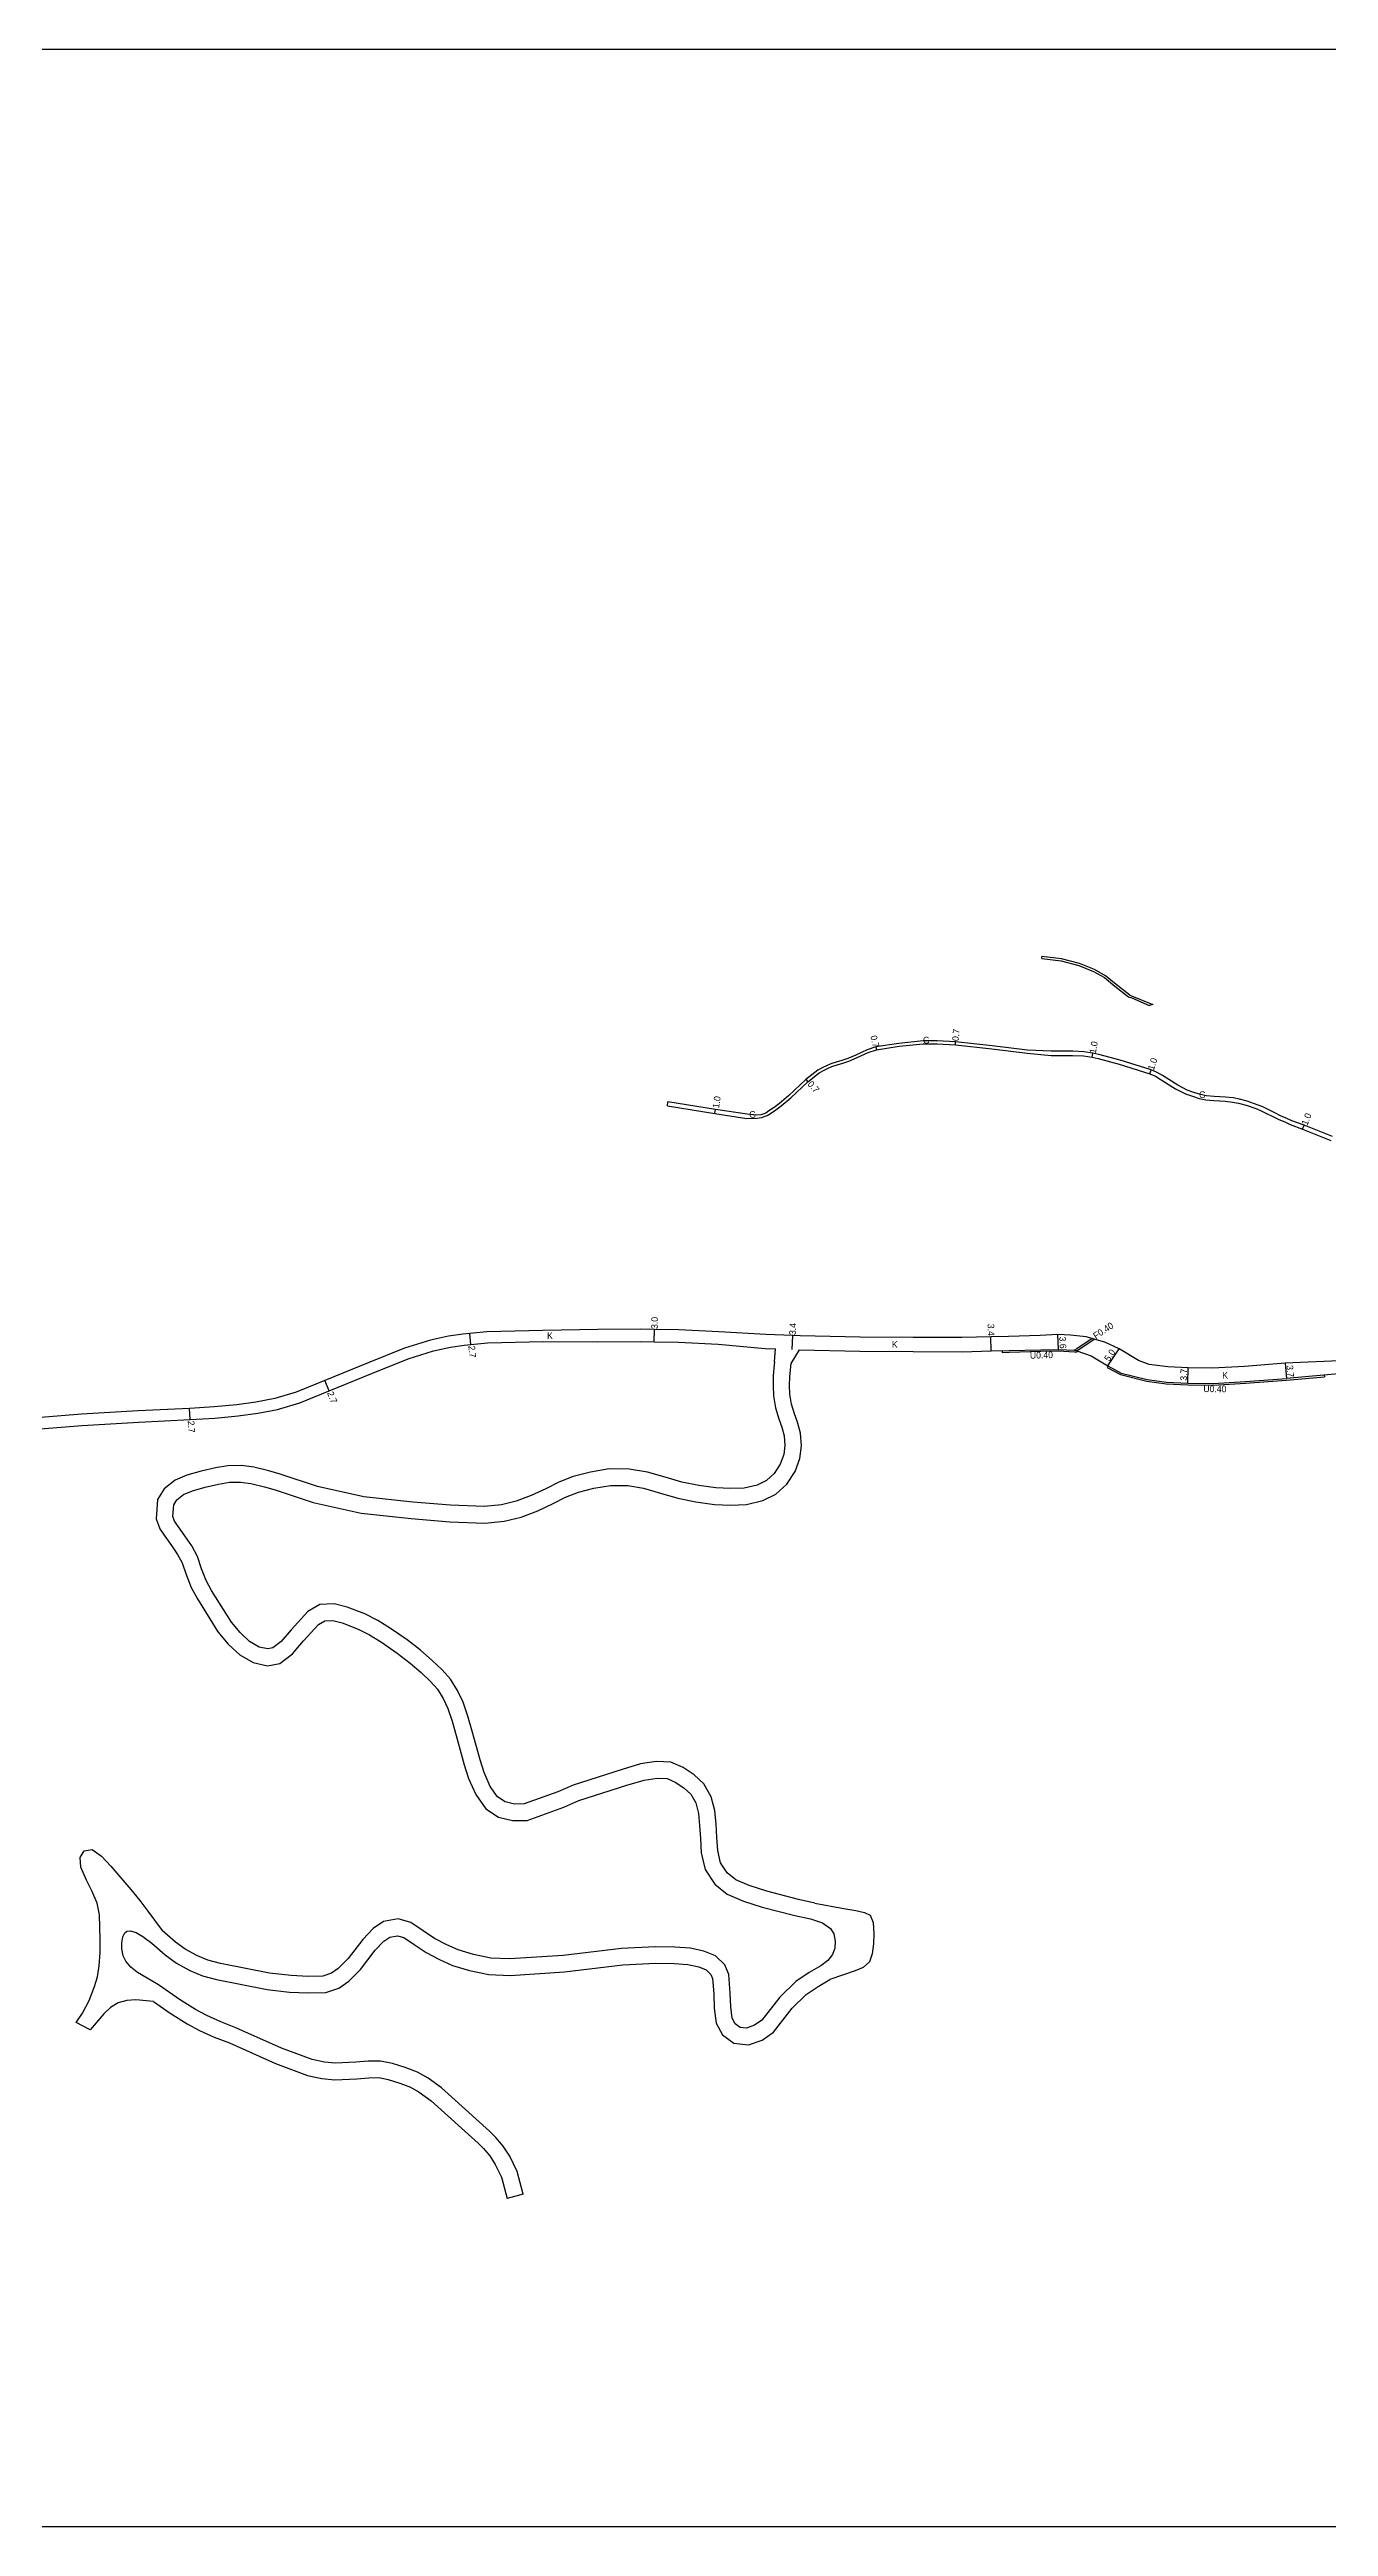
# Model space of a CAD drawing. Header units: metres. Extents: x 0 to 2400, y -93000 to -90000.
# Drawn here: x 1084 to 1394, y -93000 to -92400 of the extents above; entities that cross this region are included whole.
import ezdxf

# ---------------------------------------------------------------- set-up
doc = ezdxf.new("R2010")
doc.units = ezdxf.units.M
doc.header["$LTSCALE"] = 2.5
for name, color, linetype in [('側溝・桝', 7, 'Continuous'), ('図郭', 7, 'Continuous'), ('幅員', 7, 'Continuous'), ('舗装', 7, 'Continuous'), ('道路', 7, 'Continuous')]:
    doc.layers.add(name, color=color, linetype=linetype)
doc.styles.get("Standard").update_dxf_attribs({"font": ''})
doc.styles.get('Standard').set_extended_font_data('@MS PGothic')

msp = doc.modelspace()

# ---------------------------------------------------------------- linework, layer by layer
at = {"layer": '側溝・桝'}
for points in [[(1314.93, -92715.19), (1314.94, -92715.59)], [(1314.94, -92715.59), (1316.61, -92715.54), (1324.27, -92715.34), (1328.59, -92715.26), (1332.44, -92715.47), (1332.59, -92715.48), (1332.86, -92715.57), (1332.95, -92715.6)], [(1336.7, -92712.26), (1333.02, -92714.7), (1332.46, -92715.07)], [(1333.08, -92715.23), (1332.95, -92715.6)], [(1332.99, -92715.19), (1337.21, -92712.4)], [(1340.59, -92718.9), (1340.4, -92719.25)], [(1340.4, -92719.25), (1343.59, -92720.99), (1349.99, -92722.6), (1354.67, -92723.22), (1359.9, -92723.46), (1366.02, -92723.51), (1373.89, -92723.08), (1383.81, -92722.32), (1392.99, -92721.49)], [(1392.96, -92721.09), (1392.99, -92721.49)]]:
    msp.add_lwpolyline(points, dxfattribs=at)
at = {"layer": '図郭'}
msp.add_lwpolyline([(800, -93000), (1600, -93000), (1600, -92400), (800, -92400)], close=True, dxfattribs=at)
at = {"layer": '幅員'}
for points in [[(1284.36, -92641.6), (1284.52, -92642.28)], [(1303.62, -92641.09), (1303.67, -92640.39)], [(1336.7, -92644.08), (1336.87, -92643.1)], [(1267.41, -92649.49), (1267.87, -92650.02)], [(1350.7, -92648.13), (1351.01, -92647.18)], [(1245.35, -92657.73), (1245.51, -92656.74)], [(1387.72, -92661.53), (1388.08, -92660.59)], [(1186.26, -92713.68), (1186, -92710.99)], [(1230.65, -92713.02), (1230.71, -92710.02)], [(1264.05, -92714.93), (1264.2, -92711.53)], [(1312.3, -92715.25), (1312.21, -92711.85)], [(1328.6, -92714.86), (1328.46, -92711.26)], [(1340.54, -92718.87), (1343.29, -92714.7)], [(1151.9, -92724.95), (1150.9, -92722.44)], [(1359.91, -92723.06), (1360.01, -92719.36)], [(1383.5, -92718.24), (1383.78, -92721.93)], [(1118.28, -92731.85), (1118.12, -92729.16)]]:
    msp.add_lwpolyline(points, dxfattribs=at)
at = {"layer": '道路'}
for points in [[(1324.51, -92620.2), (1324.57, -92619.7)], [(1324.51, -92620.2), (1329.25, -92620.77), (1333.53, -92621.9), (1337.06, -92623.31), (1339.72, -92624.8), (1342.26, -92626.87), (1345.57, -92629.43)], [(1345.87, -92629.03), (1342.57, -92626.48), (1340, -92624.38), (1337.27, -92622.86), (1333.68, -92621.43), (1329.35, -92620.28), (1324.57, -92619.7)], [(1345.57, -92629.43), (1346.32, -92629.75), (1350.55, -92631.58)], [(1345.87, -92629.03), (1351.43, -92631.29)], [(1351.43, -92631.29), (1350.55, -92631.58)], [(1321.08, -92642.41), (1312.49, -92641.34), (1303.67, -92640.39), (1299.23, -92640.13), (1295.8, -92640.16), (1289.9, -92640.75), (1284.36, -92641.6), (1282.26, -92642.29), (1279.5, -92643.56), (1277.52, -92644.38), (1276.11, -92644.9), (1274.76, -92645.31), (1273.47, -92645.69), (1272.35, -92646.16), (1271.52, -92646.6), (1270.25, -92647.25), (1267.41, -92649.49), (1263.28, -92653.38), (1260.98, -92655.31), (1259.7, -92656.29), (1258.45, -92657.1), (1257.69, -92657.61), (1256.47, -92658.02), (1255.49, -92658.13)], [(1255.49, -92658.84), (1256.62, -92658.71), (1258, -92658.24), (1258.84, -92657.69), (1260.1, -92656.86), (1261.42, -92655.85), (1263.74, -92653.91), (1267.87, -92650.02), (1270.63, -92647.84), (1271.84, -92647.22), (1272.65, -92646.8), (1273.71, -92646.35), (1274.96, -92645.98), (1276.33, -92645.56), (1277.77, -92645.03), (1279.78, -92644.2), (1282.51, -92642.94), (1284.52, -92642.28), (1289.99, -92641.44), (1295.84, -92640.86), (1299.21, -92640.83), (1303.62, -92641.09), (1312.41, -92642.04), (1321, -92643.11)], [(1321, -92643.11), (1326.8, -92643.64), (1332.01, -92643.65), (1334.63, -92643.79), (1336.7, -92644.08), (1338.16, -92644.38), (1343.27, -92645.74), (1350.7, -92648.13), (1352.07, -92648.68), (1353.23, -92649.39), (1356.95, -92651.75), (1359.32, -92652.96), (1361.03, -92653.57), (1362.69, -92654.07), (1364.28, -92654.42), (1366.25, -92654.59), (1368.97, -92654.77), (1370.73, -92654.95), (1372.17, -92655.24), (1374.07, -92655.72)], [(1374.31, -92654.75), (1372.39, -92654.26), (1370.88, -92653.96), (1369.05, -92653.78), (1366.33, -92653.6), (1364.43, -92653.43), (1362.94, -92653.1), (1361.35, -92652.62), (1359.72, -92652.04), (1357.45, -92650.88), (1353.76, -92648.54), (1352.52, -92647.79), (1351.01, -92647.18), (1343.56, -92644.78), (1338.39, -92643.41), (1336.87, -92643.1), (1334.73, -92642.79), (1332.04, -92642.65), (1326.84, -92642.64), (1321.08, -92642.41)], [(1233.84, -92655.91), (1233.99, -92654.92)], [(1233.84, -92655.91), (1245.35, -92657.73), (1253.11, -92658.92), (1255.49, -92658.84)], [(1255.49, -92658.13), (1253.21, -92657.92), (1245.51, -92656.74), (1233.99, -92654.92)], [(1374.07, -92655.72), (1376.6, -92656.61), (1377.65, -92657.06), (1378.97, -92657.69), (1380.35, -92658.37), (1381.96, -92659.21), (1383.37, -92659.78), (1384.72, -92660.4), (1387.72, -92661.53), (1394.59, -92664.24)], [(1394.96, -92663.31), (1388.08, -92660.59), (1385.1, -92659.48), (1383.76, -92658.86), (1382.38, -92658.31), (1380.8, -92657.48), (1379.4, -92656.79), (1378.07, -92656.15), (1376.96, -92655.68), (1374.31, -92654.75)], [(1439.58, -92699.02), (1436.81, -92709.56), (1437.2, -92709.61), (1435.72, -92721.91), (1435.32, -92721.86), (1435.13, -92722.43), (1432.64, -92721.45), (1431.46, -92721.17), (1430.29, -92720.98), (1429.16, -92720.85), (1428.09, -92720.83), (1426.9, -92720.85), (1424.17, -92721.34), (1423.87, -92721.38), (1423.36, -92721.45), (1421.61, -92721.69), (1418.3, -92721.64), (1414.48, -92720.84), (1407.94, -92719.07), (1405.64, -92718.53), (1403.97, -92718.22), (1402.35, -92717.99), (1398.39, -92717.6), (1383.5, -92718.24)], [(1203.71, -92710.27), (1190.13, -92710.6), (1186, -92710.99), (1184.27, -92711.15), (1180.8, -92711.67), (1176.46, -92712.65), (1170.15, -92714.61), (1161.4, -92718.13), (1150.9, -92722.44), (1143.9, -92725.23), (1138.78, -92726.79), (1134.18, -92727.63), (1129.59, -92728.28), (1124.04, -92728.81), (1118.12, -92729.16), (1105.66, -92729.79), (1091.9, -92730.58), (1069.28, -92732.45)], [(1246.27, -92710.6), (1236.62, -92710.13), (1230.71, -92710.02), (1227.33, -92709.96), (1216.99, -92710.07), (1203.71, -92710.27)], [(1324.17, -92711.54), (1316.51, -92711.75), (1312.21, -92711.85), (1305.23, -92712.03), (1293.4, -92712.01), (1280.53, -92711.9), (1265.98, -92711.61), (1264.2, -92711.53), (1257.69, -92711.24), (1246.27, -92710.6)], [(1350.56, -92718.54), (1348, -92717.59), (1343.29, -92714.7), (1339.77, -92713.12), (1337.21, -92712.4), (1336.7, -92712.26), (1335.28, -92711.86), (1331.48, -92711.39), (1328.46, -92711.26), (1324.17, -92711.54)], [(1069.63, -92735.12), (1092.08, -92733.27), (1105.8, -92732.48), (1118.28, -92731.85), (1124.25, -92731.5), (1129.9, -92730.96), (1134.62, -92730.3), (1139.42, -92729.42), (1144.79, -92727.78), (1151.9, -92724.95), (1162.41, -92720.63), (1171.05, -92717.15), (1177.16, -92715.26), (1181.3, -92714.33), (1184.6, -92713.84), (1186.26, -92713.68), (1190.29, -92713.3), (1203.78, -92712.97)], [(1259.83, -92717.85), (1259.66, -92719.4), (1259.47, -92721.27), (1259.43, -92723.71), (1259.56, -92726.13), (1260, -92729.05), (1260.83, -92731.72), (1261.54, -92733.71), (1262.15, -92735.85), (1262.33, -92738.15), (1262.04, -92740.33), (1261.18, -92742.68), (1259.75, -92744.9), (1257.82, -92746.61), (1255.57, -92747.73), (1252.45, -92748.48), (1249.17, -92748.59), (1245.61, -92748.43), (1241.45, -92747.87), (1237.36, -92747.02), (1233.29, -92745.83), (1228.99, -92744.6), (1224.62, -92743.85), (1219.75, -92743.84), (1215.21, -92744.58), (1211.06, -92745.68), (1207.54, -92747.05), (1204.38, -92748.65), (1200.89, -92750.3), (1197.24, -92751.66), (1193.63, -92752.51), (1189.49, -92752.96), (1181.35, -92752.63), (1172.16, -92751.88), (1160.31, -92750.56), (1149.1, -92748.1), (1140.07, -92745.1), (1137.28, -92744.29), (1133.67, -92743.41), (1130.71, -92743), (1127.41, -92743.05), (1124.37, -92743.58), (1120.92, -92744.33), (1117.47, -92745.36), (1114.58, -92746.58), (1111.98, -92748.62), (1110.36, -92751.23), (1110.01, -92755.95), (1110.88, -92758.35), (1112.13, -92760.15), (1113.71, -92762.34), (1115.22, -92764.53), (1116.31, -92766.6), (1117.26, -92769.41), (1118.47, -92772.54), (1120.01, -92775.29), (1124.99, -92783.32), (1127.45, -92786.25), (1130.26, -92788.84), (1133.51, -92790.74), (1136.97, -92791.52), (1139.98, -92790.92), (1143.08, -92788.6), (1145.7, -92785.48), (1149.32, -92781.52), (1150.84, -92780.65), (1152.77, -92780.55), (1155.06, -92781.11), (1158.93, -92782.61), (1161.71, -92784.02), (1164.58, -92785.83), (1168.43, -92788.49), (1171.53, -92790.87), (1174.2, -92793.18), (1176.46, -92795.31), (1178.13, -92797.17), (1179.5, -92799.4), (1180.63, -92801.85), (1181.73, -92804.91), (1182.72, -92808.42), (1184.65, -92815.47), (1185.71, -92818.8), (1187.43, -92822.73), (1189.87, -92826.19), (1192.91, -92828.15), (1196.34, -92829.03), (1199.86, -92828.97), (1205.25, -92827.03), (1208.8, -92825.78), (1212.42, -92824.14), (1224.04, -92820.46), (1228.21, -92819.2), (1231.34, -92818.73), (1233.8, -92818.83), (1235.74, -92819.67), (1237.87, -92821.1), (1239.52, -92822.64), (1240.7, -92824.73), (1241.36, -92827.29), (1241.65, -92830.18), (1241.83, -92833.39), (1242.06, -92836.83), (1243.03, -92840.89), (1245.33, -92844.38), (1248.3, -92846.86), (1252.3, -92848.53), (1256.82, -92849.96), (1264.7, -92852.04), (1268.51, -92852.85), (1271.42, -92853.81), (1273.37, -92855.19), (1274.19, -92856.47), (1274.5, -92858.2), (1274.41, -92859.92), (1273.85, -92861.46), (1272.73, -92862.88), (1271, -92864.16), (1268.2, -92865.85), (1264.95, -92868), (1261.05, -92871.75), (1256.76, -92877.33), (1254.97, -92878.6), (1253.03, -92879.28), (1251.45, -92879.1), (1250.25, -92878.24), (1249.53, -92876.88), (1249.18, -92874.13), (1249.06, -92870.8), (1248.75, -92866.3), (1247.75, -92863.96), (1245.49, -92861.79), (1242.66, -92860.62), (1239.39, -92859.89), (1235.66, -92859.64), (1230.88, -92859.59), (1222.71, -92859.98), (1208.58, -92861.66), (1195.68, -92862.52), (1191.06, -92862.31), (1186.91, -92861.46), (1183.18, -92860.36), (1180.39, -92859.1), (1177.44, -92857.55), (1174.72, -92855.73), (1171.74, -92853.7), (1168.66, -92852.78), (1165.1, -92853.44), (1162.59, -92855.13), (1160.05, -92857.84), (1156.49, -92862.41), (1154.11, -92864.81), (1152.46, -92865.99), (1150.4, -92866.66), (1146.86, -92866.77), (1142.68, -92866.57), (1137.49, -92865.96), (1125.57, -92863.63), (1122.54, -92862.8), (1119.87, -92861.73), (1117.07, -92860.19), (1114.67, -92858.44), (1111.47, -92855.64)], [(1203.78, -92712.97), (1217.01, -92713.07), (1227.32, -92712.96), (1230.65, -92713.02), (1236.52, -92713.12), (1246.12, -92713.6)], [(1246.12, -92713.6), (1257.51, -92714.64), (1260.05, -92714.75)], [(1259.83, -92717.85), (1260.05, -92714.75)], [(1263.8, -92718.28), (1265.87, -92715.01)], [(1265.87, -92715.01), (1280.48, -92715.3), (1293.38, -92715.41), (1305.28, -92715.43), (1312.3, -92715.25), (1316.6, -92715.14), (1324.27, -92714.94)], [(1324.27, -92714.94), (1328.6, -92714.86), (1332.46, -92715.07), (1332.67, -92715.08), (1332.99, -92715.19), (1336.51, -92716.45), (1340.54, -92718.87), (1343.73, -92720.61), (1350.07, -92722.2)], [(1269.55, -92848.99), (1265.62, -92848.15), (1257.94, -92846.12), (1253.68, -92844.77), (1250.39, -92843.4), (1248.34, -92841.69), (1246.75, -92839.28), (1246.03, -92836.23), (1245.82, -92833.14), (1245.64, -92829.87), (1245.31, -92826.59), (1244.44, -92823.22), (1242.7, -92820.13), (1240.36, -92817.96), (1237.67, -92816.14), (1234.7, -92814.87), (1231.13, -92814.72), (1227.33, -92815.29), (1222.86, -92816.63), (1210.99, -92820.4), (1207.31, -92822.07), (1203.91, -92823.26), (1199.12, -92824.98), (1196.81, -92825.02), (1194.53, -92824.44), (1192.69, -92823.25), (1190.93, -92820.75), (1189.46, -92817.39), (1188.49, -92814.33), (1186.57, -92807.35), (1185.55, -92803.7), (1184.34, -92800.33), (1183.04, -92797.51), (1181.35, -92794.77), (1179.32, -92792.51), (1176.88, -92790.22), (1174.07, -92787.77), (1170.79, -92785.26), (1166.78, -92782.49), (1163.68, -92780.54), (1160.56, -92778.95), (1156.26, -92777.29), (1153.15, -92776.53), (1149.69, -92776.7), (1146.79, -92778.36), (1142.69, -92782.84), (1140.31, -92785.67), (1138.31, -92787.17), (1137.03, -92787.43), (1134.99, -92786.98), (1132.66, -92785.6), (1130.35, -92783.48), (1128.24, -92780.97), (1123.45, -92773.26), (1122.1, -92770.84), (1121.02, -92768.06), (1120, -92765.02), (1118.64, -92762.46), (1116.98, -92760.03), (1115.4, -92757.85), (1114.47, -92756.5), (1114.06, -92755.39), (1114.28, -92752.5), (1115, -92751.33), (1116.62, -92750.06), (1118.83, -92749.13), (1121.92, -92748.21), (1125.14, -92747.5), (1127.78, -92747.04), (1130.47, -92747.01), (1132.93, -92747.34), (1136.25, -92748.15), (1138.88, -92748.91), (1148.04, -92751.96), (1159.66, -92754.51), (1171.77, -92755.86), (1181.11, -92756.62), (1189.63, -92756.97), (1194.31, -92756.46), (1198.39, -92755.5), (1202.44, -92753.99), (1206.15, -92752.24), (1209.17, -92750.7), (1212.3, -92749.49), (1216.05, -92748.5), (1220.08, -92747.84), (1224.27, -92747.85), (1228.09, -92748.51), (1232.18, -92749.68), (1236.39, -92750.91), (1240.77, -92751.82), (1245.25, -92752.42), (1249.14, -92752.6), (1253, -92752.46), (1256.95, -92751.51), (1260.08, -92749.95), (1262.81, -92747.52), (1264.79, -92744.47), (1265.94, -92741.3), (1266.35, -92738.26), (1266.11, -92735.13), (1265.35, -92732.49), (1264.63, -92730.45), (1263.91, -92728.15), (1263.54, -92725.73), (1263.43, -92723.64), (1263.47, -92721.5), (1263.63, -92719.82), (1263.8, -92718.28)], [(1350.07, -92722.2), (1354.71, -92722.82), (1359.91, -92723.06), (1366.01, -92723.11), (1373.86, -92722.68), (1383.78, -92721.93)], [(1383.5, -92718.24), (1373.62, -92718.99), (1365.92, -92719.41), (1360.01, -92719.36), (1355.04, -92719.13), (1350.56, -92718.54)], [(1435.55, -92745.65), (1434.62, -92738.36), (1434.44, -92734.82), (1432.68, -92731.79), (1428.78, -92728.34), (1424.1, -92725.34), (1423.67, -92725.35), (1423.17, -92725.37), (1420.26, -92725.46), (1413.62, -92724.95), (1408.72, -92723.46), (1403.13, -92721.53), (1398.26, -92720.6), (1383.78, -92721.93)], [(1109.4, -92872.85), (1105.13, -92872.41), (1102.95, -92872.58), (1100.81, -92873.15), (1098.92, -92874.28), (1097.31, -92875.83), (1094.05, -92879.73), (1090.61, -92877.92), (1092.19, -92875.68), (1093.8, -92872.62), (1095.08, -92869.22), (1095.79, -92866.9), (1096.23, -92864.18), (1096.45, -92860.96), (1096.47, -92857.79), (1096.3, -92851.88), (1095.72, -92849.04), (1094.44, -92846.06), (1093.12, -92843.42), (1091.74, -92840.32), (1091.58, -92837.98), (1092.58, -92836.35), (1094.53, -92836.04), (1096.74, -92837.6), (1099.04, -92840.03), (1101.49, -92842.9), (1103.91, -92845.74), (1106.07, -92848.37), (1107.99, -92850.99), (1111.47, -92855.64)], [(1269.55, -92848.99), (1276.55, -92850.33), (1279.49, -92850.78), (1281.57, -92851.26), (1283, -92851.95), (1283.73, -92853.73), (1283.82, -92856.44), (1283.74, -92858.88), (1283.48, -92861.26), (1282.83, -92863.19), (1281.28, -92864.59), (1279.35, -92865.43), (1273.23, -92867.49)], [(1198.89, -92919.52), (1197.43, -92913.99), (1195.65, -92910.33), (1194.04, -92907.88), (1192.29, -92905.75), (1190.72, -92904.24), (1179.14, -92893.76), (1175.89, -92891.39), (1173.3, -92889.96), (1170.3, -92888.8), (1167.23, -92887.87), (1164.33, -92887.27), (1161.36, -92887.3), (1158.41, -92887.54), (1153.38, -92887.79), (1150.78, -92887.54), (1147.83, -92886.92), (1140.4, -92884.17), (1129.32, -92879.18), (1125.66, -92877.77), (1122.3, -92876.23), (1119.54, -92874.79), (1115.66, -92872.32), (1110.56, -92868.79), (1107.86, -92867.17), (1105.46, -92865.79), (1103.85, -92864.48), (1102.66, -92863.1), (1102.04, -92861.75), (1101.69, -92860.11), (1101.71, -92858.6), (1101.96, -92857.15), (1102.39, -92856.21), (1102.94, -92855.76), (1103.74, -92855.71), (1105.14, -92856.12), (1106.82, -92857.12), (1108.94, -92858.74), (1112.17, -92861.57), (1114.91, -92863.57), (1118.15, -92865.35), (1121.26, -92866.6), (1124.66, -92867.53), (1136.87, -92869.91), (1142.35, -92870.56), (1146.83, -92870.77), (1151.1, -92870.64), (1154.29, -92869.6), (1156.71, -92867.87), (1159.5, -92865.05), (1163.09, -92860.44), (1165.2, -92858.19), (1166.64, -92857.22), (1168.44, -92856.89), (1170.01, -92857.35), (1172.48, -92859.04), (1175.39, -92860.99), (1178.64, -92862.69), (1181.79, -92864.12), (1185.94, -92865.35), (1190.57, -92866.29), (1195.73, -92866.52), (1208.94, -92865.64), (1223.04, -92863.97), (1230.95, -92863.59), (1235.5, -92863.64), (1238.82, -92863.86), (1241.45, -92864.45), (1243.26, -92865.19), (1244.39, -92866.29), (1244.81, -92867.25), (1245.07, -92871.01), (1245.19, -92874.45), (1245.66, -92878.11), (1247.16, -92880.94), (1249.96, -92882.95), (1253.48, -92883.36), (1256.83, -92882.19), (1259.57, -92880.25), (1264.04, -92874.42), (1267.46, -92871.14), (1270.34, -92869.23), (1273.23, -92867.49)], [(1109.4, -92872.85), (1113.44, -92875.65), (1117.54, -92878.26), (1120.54, -92879.82), (1124.1, -92881.46), (1127.78, -92882.87), (1138.89, -92887.87), (1146.71, -92890.77), (1150.18, -92891.51), (1153.3, -92891.8), (1158.66, -92891.53), (1161.53, -92891.3), (1163.94, -92891.28), (1166.24, -92891.75), (1169, -92892.58), (1171.61, -92893.59), (1173.74, -92894.77), (1176.62, -92896.87), (1187.99, -92907.16), (1189.34, -92908.47), (1190.81, -92910.26), (1192.17, -92912.31), (1193.66, -92915.39), (1195.02, -92920.54)], [(1198.89, -92919.52), (1195.02, -92920.54)]]:
    msp.add_lwpolyline(points, dxfattribs=at)

# ---------------------------------------------------------------- texts
at = {"layer": '側溝・桝'}
for s, rotation, p in [('F0.40', 33.53906, (1337.64, -92712.47)), ('U0.40', 1.55361, (1321.68, -92717.13)), ('U0.40', 359.55092, (1363.67, -92725.21))]:
    msp.add_text(s, height=1.6, rotation=rotation, dxfattribs=at).set_placement(p)
at = {"layer": '幅員'}
for s, rotation, p in [('0.7', 283.42274, (1283.01, -92639.02)), ('0.7', 85.24995, (1304.41, -92640.22)), ('1.0', 80.09492, (1337.62, -92643.27)), ('1.0', 72.18483, (1351.68, -92647.36)), ('0.7', 310.71661, (1267.68, -92650.69)), ('1.0', 81.26944, (1246.34, -92656.53)), ('1.0', 68.95426, (1388.87, -92660.74)), ('3.0', 88.96844, (1231.51, -92709.93)), ('3.4', 87.47539, (1264.92, -92711.42)), ('3.4', 271.44936, (1311.41, -92708.68)), ('3.6', 272.18058, (1328.78, -92711.8)), ('2.7', 275.37695, (1185.63, -92714.03)), ('5.0', 56.52668, (1340.86, -92717.94)), ('3.7', 88.46732, (1359.67, -92722.47)), ('3.7', 274.35477, (1383.81, -92718.76)), ('2.7', 291.73836, (1151.38, -92725.43)), ('2.7', 273.37518, (1117.66, -92732.19))]:
    msp.add_text(s, height=1.6, rotation=rotation, dxfattribs=at).set_placement(p)
at = {"layer": '舗装'}
for s, p in [('G', (1295.75, -92640.75)), ('G', (1253.68, -92658.76)), ('G', (1362.63, -92653.97)), ('K', (1204.71, -92712.35)), ('K', (1288.23, -92714.47)), ('K', (1368.25, -92721.95))]:
    msp.add_text(s, height=1.6, dxfattribs=at).set_placement(p)

doc.saveas('drawing.dxf')
